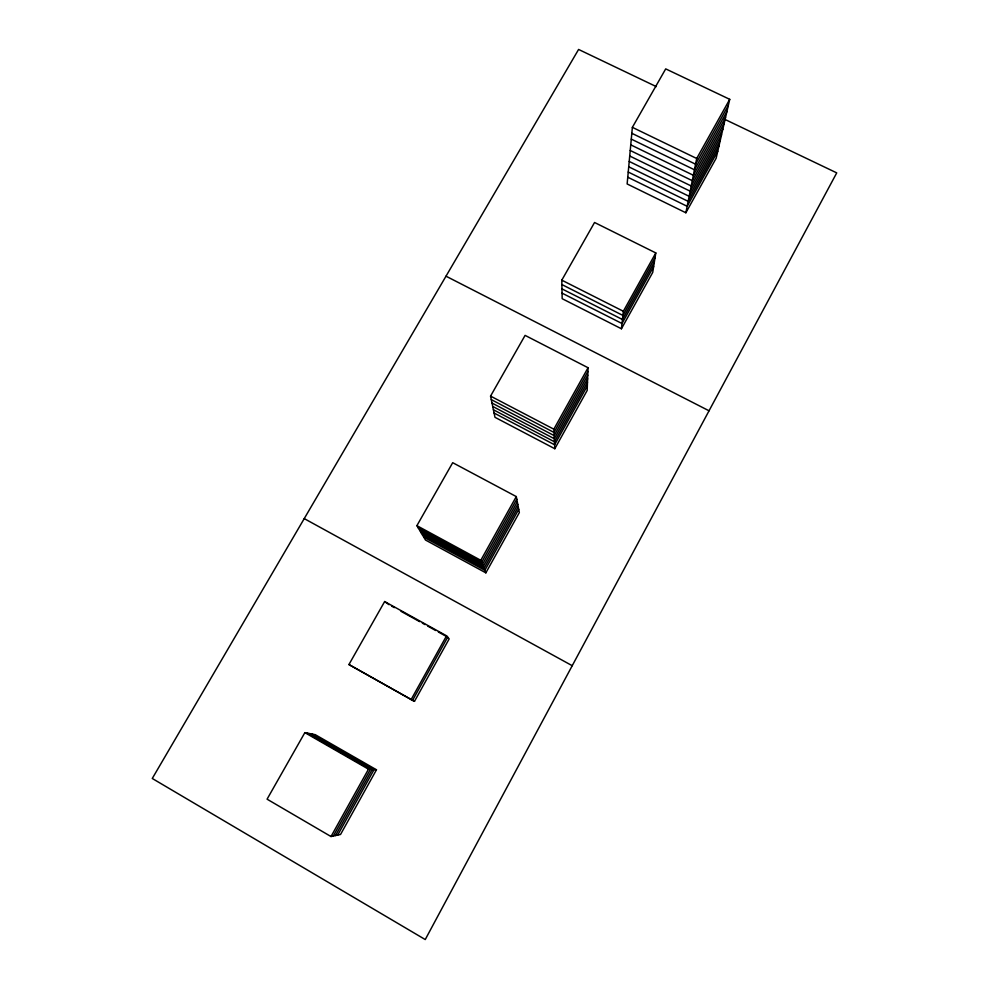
<?xml version="1.0" encoding="UTF-8"?>
<svg xmlns="http://www.w3.org/2000/svg" width="989" height="989" viewBox="0 0 989 989"><rect width="100%" height="100%" fill="white"/><g stroke="black" fill="none" stroke-linecap="round" stroke-linejoin="round"><path stroke-width="1.48" d="M588.059 367.735L587.169 390.457L554.804 448.722L494.982 417.309L490.556 396.107L525.097 335.382L588.059 367.735L553.828 429.189L554.804 448.722M632.367 127.346L627.137 183.954L685.859 212.771L716.135 158.277L729.734 99.333L665.708 68.884L632.367 127.346L696.701 158.487L685.859 212.771M621.426 328.768L623.342 311.263L655.806 252.937L594.55 222.488L561.801 280.171L562.16 298.69L621.426 328.768L652.715 272.432L655.806 252.937M331.006 836.533L368.489 769.17L376.475 769.776L340.537 834.469L331.006 836.533L267.079 799.174L304.859 732.639L315.268 734.679L376.475 769.776M517.296 501.819L482.447 564.422L419.719 530.364M587.763 375.19L554.149 435.605L492.015 403.067M721.537 134.838L690.174 191.198L629.214 161.442M333.268 836.039L370.393 769.318L307.332 733.133M517.779 504.365L483.262 566.425L421.091 532.663M587.627 378.812L554.297 438.72L492.72 406.454M655.077 257.56L622.885 315.429L561.888 284.56M720.252 140.401L689.148 196.317L628.72 166.795M335.494 835.557L372.26 769.454L309.767 733.603M446.558 635.816L411.115 699.569L414.478 701.349L449.167 638.906L446.558 635.816L384.647 601.559L348.932 664.546L412.574 700.336L447.696 637.163L438.35 631.996M518.261 506.875L484.054 568.391L422.439 534.913M587.478 382.384L554.458 441.786L493.412 409.78M654.359 262.122L622.44 319.509L561.975 288.887M718.991 145.865L688.146 201.348L628.238 172.037M337.682 835.087L374.089 769.603L312.153 734.061M518.731 509.335L484.845 570.319L423.762 537.138M587.342 385.883L554.606 444.79L494.092 413.043M653.642 266.585L622.007 323.527L562.049 293.14M717.754 151.243L687.157 206.305L627.755 177.204M485.859 572.841L519.349 512.549L516.283 496.577L452.702 462.691L416.901 525.654L425.493 540.031L485.859 572.841L480.778 560.306L416.901 525.654M696.701 158.487L729.734 99.333M728.3 105.514L695.564 164.186L631.823 133.292M726.903 111.584L694.451 169.787L631.279 139.115M725.53 117.555L693.351 175.276L630.747 144.851M480.778 560.306L516.283 496.577M724.171 123.415L692.275 180.678L630.228 150.476M516.79 499.222L481.618 562.382L418.322 528.027M587.911 371.493L553.988 432.428L491.298 399.618M722.848 129.176L691.212 185.981L629.721 156.015M656.313 86.612L578.59 49.45L152.269 778.479L425.245 939.55L836.731 172.877L724.319 119.125M561.801 280.171L623.342 311.263M446.002 276.191L709.039 410.794M490.556 396.107L553.828 429.189M348.932 664.546L414.478 701.349M304.229 518.607L572.223 665.696M388.986 604.675L384.647 601.559M391.656 606.146L394.327 607.629M401.002 611.313L419.67 621.648M422.34 623.132L425.01 624.603M427.681 626.086L435.679 630.512M304.859 732.639L368.489 769.17"/></g></svg>
